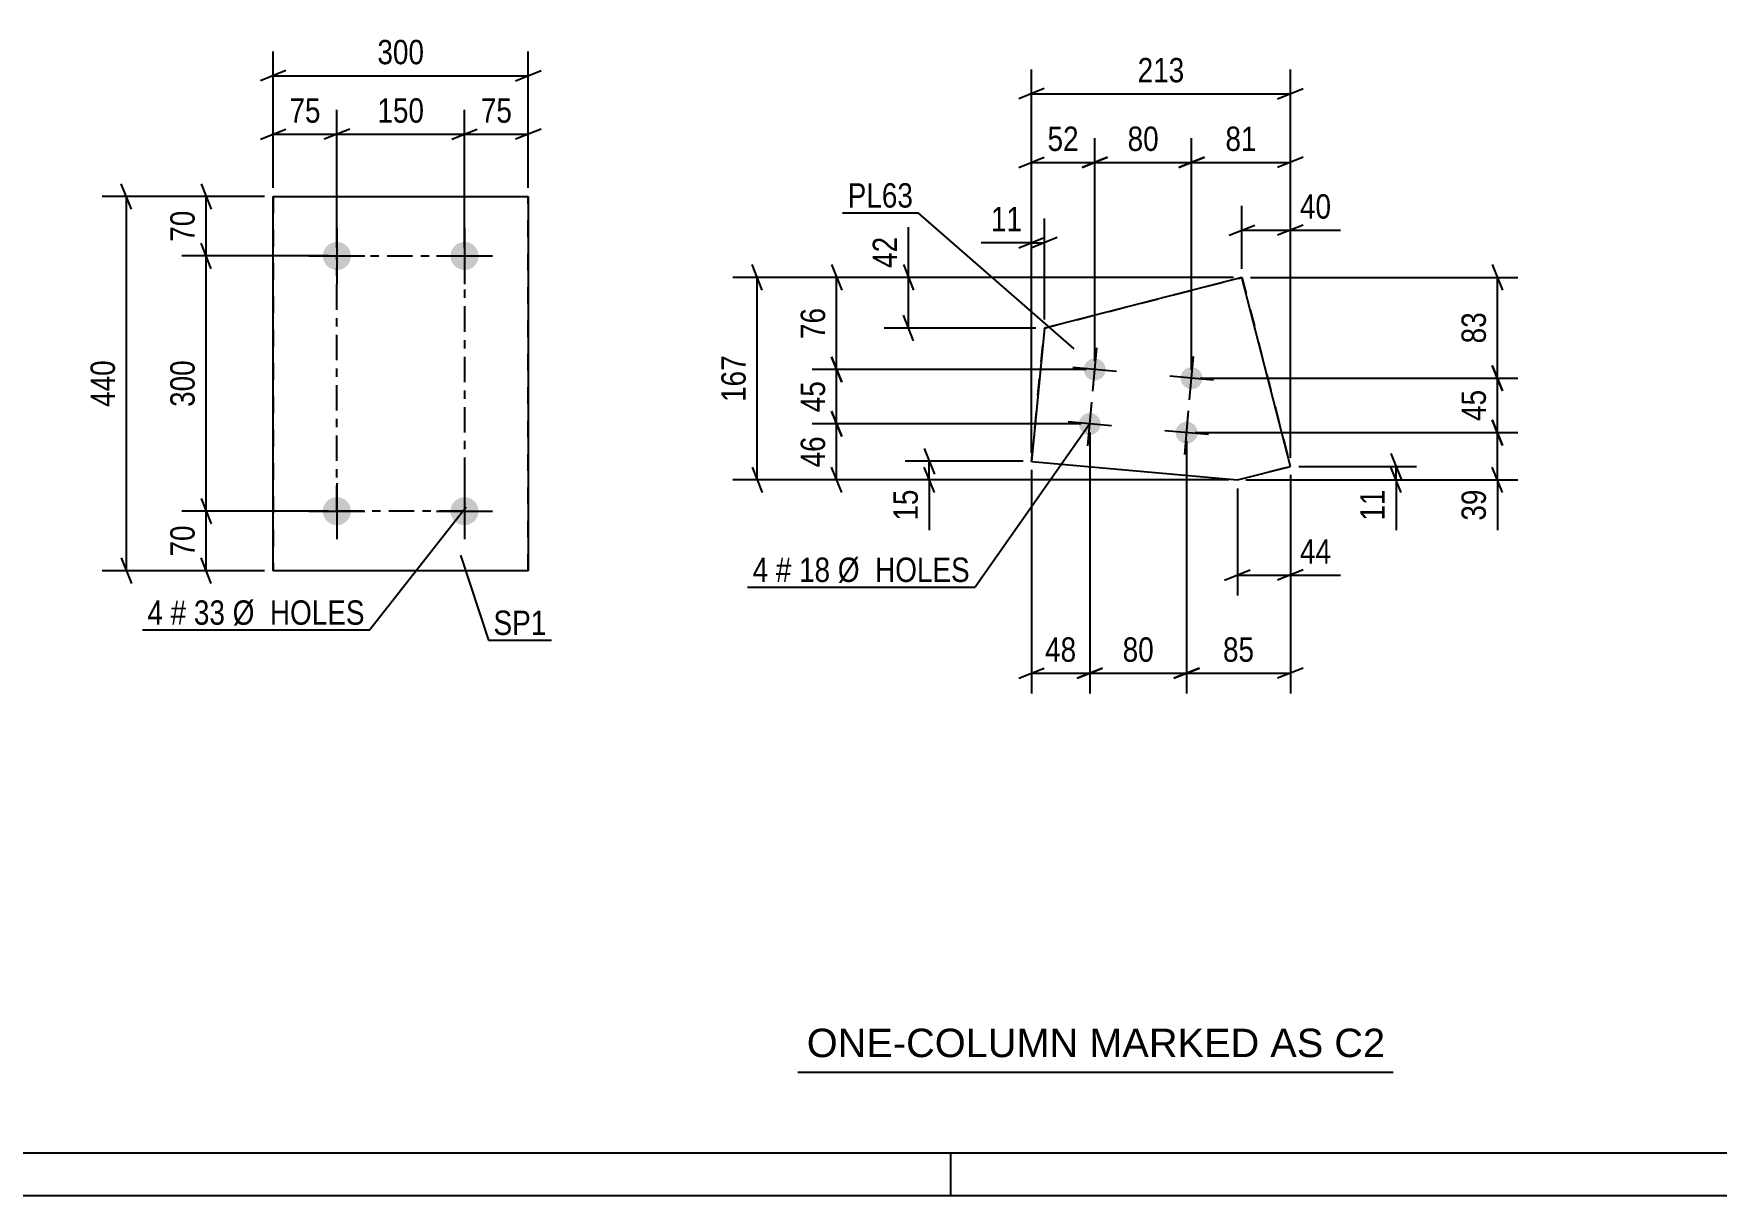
# Model space of a CAD drawing. Header units: millimetres. Extents: x 0 to 841, y 0 to 594.
# Drawn here: x 313.2 to 511, y 0 to 136.6 of the extents above; entities that cross this region are included whole.
import ezdxf

# ---------------------------------------------------------------- set-up
doc = ezdxf.new("R2010")
doc.units = ezdxf.units.MM
doc.linetypes.add('DXK_LINE_DOT2', pattern=[3.9198, 1.9599, -1.9599])
doc.linetypes.add('DXK_LINE_DOT3', pattern=[5.9187, 2.979, -0.9799, 0.9799, -0.9799])
doc.styles.add('Arial', font='arial.ttf', dxfattribs={"height": 0.2})
doc.styles.add('Arial Narrow', font='ARIALN.TTF', dxfattribs={"height": 0.2})

# ---------------------------------------------------------------- blocks, each defined once
blk = doc.blocks.new('Unknown-682121855-1161')
at = {"color": 5, "linetype": 'Continuous'}
for p, q in [((5, 5), (836, 5)), ((421, 0), (421, 5)), ((0, 0), (841, 0))]:
    blk.add_line(p, q, dxfattribs=at)
blk = doc.blocks.new('Part-682121855-3322 - 3306')
at = {"color": 2, "linetype": 'Continuous'}
for p, q in [((341.33, 73.43), (341.33, 117.43)), ((341.33, 117.43), (341.33, 117.43)), ((341.33, 117.43), (371.33, 117.43)), ((371.33, 117.43), (371.33, 73.43)), ((341.33, 73.43), (341.33, 73.43)), ((371.33, 73.43), (341.33, 73.43))]:
    blk.add_line(p, q, dxfattribs=at)
at = {"color": 7, "linetype": 'DXK_LINE_DOT2'}
for p, q in [((341.33, 117.43), (341.33, 73.43)), ((341.33, 117.43), (341.33, 117.43)), ((371.33, 73.43), (371.33, 117.43)), ((341.33, 73.43), (341.33, 73.43))]:
    blk.add_line(p, q, dxfattribs=at)
blk = doc.blocks.new('Bolt-682121855-3355 - 3306')
at = {"linetype": 'Continuous'}
for points in [[(348.83, 112.08, -1), (348.83, 108.78, -1)], [(363.83, 112.08, -1), (363.83, 108.78, -1)], [(348.83, 82.08, -1), (348.83, 78.78, -1)], [(363.83, 82.08, -1), (363.83, 78.78, -1)]]:
    blk.add_hatch(color=1, dxfattribs=at).paths.add_polyline_path(points)
at = {"color": 1, "linetype": 'Continuous'}
for p, q in [((348.83, 113.73), (348.83, 107.13)), ((363.83, 113.73), (363.83, 107.13)), ((345.53, 110.43), (352.13, 110.43)), ((360.53, 110.43), (367.13, 110.43)), ((348.83, 83.73), (348.83, 77.13)), ((363.83, 83.73), (363.83, 77.13)), ((345.53, 80.43), (352.13, 80.43)), ((360.53, 80.43), (367.13, 80.43))]:
    blk.add_line(p, q, dxfattribs=at)
blk = doc.blocks.new('Bolt-682121855-1573 - 1567')
at = {"linetype": 'Continuous'}
for points in [[(436.62, 97.09), (436.65, 97.36), (436.73, 97.61), (436.87, 97.85), (437.05, 98.05), (437.26, 98.2), (437.51, 98.31), (437.77, 98.37), (438.04, 98.37), (438.3, 98.31), (438.55, 98.2), (438.77, 98.05), (438.95, 97.85), (439.08, 97.61), (439.16, 97.36), (439.19, 97.09), (439.16, 96.82), (439.08, 96.57), (438.95, 96.33), (438.77, 96.13), (438.55, 95.98), (438.3, 95.87), (438.04, 95.81), (437.77, 95.81), (437.51, 95.87), (437.26, 95.98), (437.05, 96.13), (436.87, 96.33), (436.73, 96.57), (436.65, 96.82)], [(448, 96.06), (448.03, 96.33), (448.11, 96.59), (448.25, 96.82), (448.43, 97.02), (448.65, 97.18), (448.89, 97.29), (449.15, 97.34), (449.42, 97.34), (449.69, 97.29), (449.93, 97.18), (450.15, 97.02), (450.33, 96.82), (450.46, 96.59), (450.55, 96.33), (450.57, 96.06), (450.55, 95.8), (450.46, 95.54), (450.33, 95.31), (450.15, 95.11), (449.93, 94.95), (449.69, 94.84), (449.42, 94.79), (449.15, 94.79), (448.89, 94.84), (448.65, 94.95), (448.43, 95.11), (448.25, 95.31), (448.11, 95.54), (448.03, 95.8)], [(436.04, 90.69), (436.07, 90.96), (436.15, 91.21), (436.29, 91.44), (436.47, 91.64), (436.69, 91.8), (436.93, 91.91), (437.19, 91.97), (437.46, 91.97), (437.73, 91.91), (437.97, 91.8), (438.19, 91.64), (438.37, 91.44), (438.5, 91.21), (438.59, 90.96), (438.61, 90.69), (438.59, 90.42), (438.5, 90.16), (438.37, 89.93), (438.19, 89.73), (437.97, 89.57), (437.73, 89.46), (437.46, 89.41), (437.19, 89.41), (436.93, 89.46), (436.69, 89.57), (436.47, 89.73), (436.29, 89.93), (436.15, 90.16), (436.07, 90.42)], [(447.43, 89.66), (447.45, 89.93), (447.54, 90.18), (447.67, 90.42), (447.85, 90.62), (448.07, 90.78), (448.31, 90.88), (448.58, 90.94), (448.85, 90.94), (449.11, 90.88), (449.35, 90.78), (449.57, 90.62), (449.75, 90.42), (449.89, 90.18), (449.97, 89.93), (450, 89.66), (449.97, 89.39), (449.89, 89.14), (449.75, 88.91), (449.57, 88.71), (449.35, 88.55), (449.11, 88.44), (448.85, 88.38), (448.58, 88.38), (448.31, 88.44), (448.07, 88.55), (447.85, 88.71), (447.67, 88.91), (447.54, 89.14), (447.45, 89.39)]]:
    blk.add_hatch(color=1, dxfattribs=at).paths.add_polyline_path(points)
at = {"color": 1, "linetype": 'Continuous'}
for p, q in [((437.67, 94.53), (438.14, 99.65)), ((440.47, 96.86), (435.34, 97.32)), ((449.06, 93.5), (449.52, 98.63)), ((451.85, 95.83), (446.73, 96.3)), ((437.1, 88.13), (437.56, 93.25)), ((448.48, 87.1), (448.94, 92.22)), ((439.89, 90.46), (434.77, 90.92)), ((451.27, 89.43), (446.15, 89.89))]:
    blk.add_line(p, q, dxfattribs=at)
blk = doc.blocks.new('Part-682121855-1588 - 1567')
at = {"color": 2, "linetype": 'Continuous'}
for p, q in [((455.21, 107.91), (432, 101.96)), ((460.9, 85.7), (455.21, 107.91)), ((455.21, 107.91), (455.21, 107.91)), ((432, 101.96), (430.48, 86.28)), ((432, 101.96), (432, 101.96)), ((430.48, 86.28), (454.67, 84.11)), ((454.67, 84.11), (460.9, 85.7)), ((460.9, 85.7), (460.9, 85.7))]:
    blk.add_line(p, q, dxfattribs=at)
at = {"color": 7, "linetype": 'DXK_LINE_DOT2'}
for p, q in [((432, 101.96), (455.21, 107.91)), ((455.21, 107.91), (460.9, 85.7)), ((430.48, 86.28), (432, 101.96)), ((454.67, 84.11), (460.9, 85.7))]:
    blk.add_line(p, q, dxfattribs=at)
blk = doc.blocks.new('Rectangle-682121855-3440 - 3306')
at = {"color": 1, "linetype": 'DXK_LINE_DOT3'}
blk.add_lwpolyline([(348.83, 110.43), (363.83, 110.43), (363.83, 80.43), (348.83, 80.43), (348.83, 110.43)], close=True, dxfattribs=at)
blk = doc.blocks.new('StraightDimension-682121855-3357 - 3306')
at = {"color": 7, "linetype": 'Continuous'}
for p, q in [((363.83, 111.43), (363.83, 127.6)), ((371.33, 118.43), (371.33, 127.6)), ((362.33, 124.15), (365.33, 125.35)), ((363.83, 124.75), (371.33, 124.75)), ((372.83, 125.35), (369.83, 124.15))]:
    blk.add_line(p, q, dxfattribs=at)
at = {"color": 0}
blk.add_wipeout([(370.01, 125.5), (370.01, 129.7), (365.15, 129.7), (365.15, 125.5)], dxfattribs=at)
at = {"color": 3, "style": 'Arial Narrow'}
blk.add_text('75', height=2.863, dxfattribs=at).set_placement((365.75, 126.1))
blk = doc.blocks.new('StraightDimension-682121855-3377 - 3306')
at = {"color": 7, "linetype": 'Continuous'}
for p, q in [((348.83, 111.43), (348.83, 127.6)), ((363.83, 111.43), (363.83, 127.6)), ((350.33, 125.35), (347.33, 124.15)), ((348.83, 124.75), (363.83, 124.75)), ((362.33, 124.15), (365.33, 125.35))]:
    blk.add_line(p, q, dxfattribs=at)
at = {"color": 0}
blk.add_wipeout([(359.67, 125.5), (359.67, 129.7), (352.99, 129.7), (352.99, 125.5)], dxfattribs=at)
at = {"color": 3, "style": 'Arial Narrow'}
blk.add_text('150', height=2.863, dxfattribs=at).set_placement((353.59, 126.1))
blk = doc.blocks.new('StraightDimension-682121855-3367 - 3306')
at = {"color": 7, "linetype": 'Continuous'}
for p, q in [((341.33, 118.43), (341.33, 127.6)), ((348.83, 111.43), (348.83, 127.6)), ((339.83, 124.15), (342.83, 125.35)), ((341.33, 124.75), (348.83, 124.75)), ((350.33, 125.35), (347.33, 124.15))]:
    blk.add_line(p, q, dxfattribs=at)
at = {"color": 0}
blk.add_wipeout([(347.51, 125.5), (347.51, 129.7), (342.65, 129.7), (342.65, 125.5)], dxfattribs=at)
at = {"color": 3, "style": 'Arial Narrow'}
blk.add_text('75', height=2.863, dxfattribs=at).set_placement((343.25, 126.1))
blk = doc.blocks.new('StraightDimension-682121855-3388 - 3306')
at = {"color": 7, "linetype": 'Continuous'}
for p, q in [((341.33, 118.43), (341.33, 134.47)), ((371.33, 118.43), (371.33, 134.47)), ((342.83, 132.22), (339.83, 131.02)), ((341.33, 131.62), (371.33, 131.62)), ((369.83, 131.02), (372.83, 132.22))]:
    blk.add_line(p, q, dxfattribs=at)
at = {"color": 0}
blk.add_wipeout([(359.67, 132.37), (359.67, 136.57), (352.99, 136.57), (352.99, 132.37)], dxfattribs=at)
at = {"color": 3, "style": 'Arial Narrow'}
blk.add_text('300', height=2.863, dxfattribs=at).set_placement((353.59, 132.97))
blk = doc.blocks.new('StraightDimension-682121855-3399 - 3306')
at = {"color": 7, "linetype": 'Continuous'}
for p, q in [((324.69, 115.93), (323.49, 118.93)), ((340.33, 117.43), (321.24, 117.43)), ((324.09, 73.43), (324.09, 117.43)), ((340.33, 73.43), (321.24, 73.43)), ((323.49, 74.93), (324.69, 71.93))]:
    blk.add_line(p, q, dxfattribs=at)
at = {"color": 0}
blk.add_wipeout([(323.34, 98.77), (319.14, 98.77), (319.14, 92.09), (323.34, 92.09)], dxfattribs=at)
at = {"color": 3, "style": 'Arial Narrow'}
blk.add_text('440', height=2.863, rotation=90.0002, dxfattribs=at).set_placement((322.74, 92.69))
blk = doc.blocks.new('StraightDimension-682121855-3410 - 3306')
at = {"color": 7, "linetype": 'Continuous'}
for p, q in [((332.86, 118.93), (334.06, 115.93)), ((340.33, 117.43), (330.61, 117.43)), ((333.46, 110.43), (333.46, 117.43)), ((334.06, 108.93), (332.86, 111.93)), ((347.83, 110.43), (330.61, 110.43))]:
    blk.add_line(p, q, dxfattribs=at)
at = {"color": 0}
blk.add_wipeout([(332.71, 116.36), (328.51, 116.36), (328.51, 111.5), (332.71, 111.5)], dxfattribs=at)
at = {"color": 3, "style": 'Arial Narrow'}
blk.add_text('70', height=2.863, rotation=90.0002, dxfattribs=at).set_placement((332.11, 112.1))
blk = doc.blocks.new('StraightDimension-682121855-3420 - 3306')
at = {"color": 7, "linetype": 'Continuous'}
for p, q in [((334.06, 108.93), (332.86, 111.93)), ((347.83, 110.43), (330.61, 110.43)), ((333.46, 80.43), (333.46, 110.43)), ((332.86, 81.93), (334.06, 78.93)), ((347.83, 80.43), (330.61, 80.43))]:
    blk.add_line(p, q, dxfattribs=at)
at = {"color": 0}
blk.add_wipeout([(332.71, 98.77), (328.51, 98.77), (328.51, 92.09), (332.71, 92.09)], dxfattribs=at)
at = {"color": 3, "style": 'Arial Narrow'}
blk.add_text('300', height=2.863, rotation=90.0002, dxfattribs=at).set_placement((332.11, 92.69))
blk = doc.blocks.new('StraightDimension-682121855-3430 - 3306')
at = {"color": 7, "linetype": 'Continuous'}
for p, q in [((332.86, 81.93), (334.06, 78.93)), ((347.83, 80.43), (330.61, 80.43)), ((333.46, 73.43), (333.46, 80.43)), ((340.33, 73.43), (330.61, 73.43)), ((334.06, 71.93), (332.86, 74.93))]:
    blk.add_line(p, q, dxfattribs=at)
at = {"color": 0}
blk.add_wipeout([(332.71, 79.36), (328.51, 79.36), (328.51, 74.5), (332.71, 74.5)], dxfattribs=at)
at = {"color": 3, "style": 'Arial Narrow'}
blk.add_text('70', height=2.863, rotation=90.0002, dxfattribs=at).set_placement((332.11, 75.1))
blk = doc.blocks.new('StraightDimension-682121855-1693 - 1567')
at = {"color": 7, "linetype": 'Continuous'}
for p, q in [((454.67, 83.11), (454.67, 70.52)), ((460.9, 84.7), (460.9, 70.52)), ((453.17, 72.32), (456.17, 73.52)), ((462.4, 73.52), (459.4, 72.32)), ((454.67, 72.92), (460.9, 72.92))]:
    blk.add_line(p, q, dxfattribs=at)
at = {"color": 0}
blk.add_wipeout([(466.28, 73.67), (466.28, 77.87), (461.43, 77.87), (461.43, 73.67)], dxfattribs=at)
at = {"color": 7, "linetype": 'Continuous'}
blk.add_line((460.9, 72.92), (466.81, 72.92), dxfattribs=at)
blk.add_line((460.9, 72.92), (466.81, 72.92), dxfattribs=at)
at = {"color": 3, "style": 'Arial Narrow'}
blk.add_text('44', height=2.863, dxfattribs=at).set_placement((462.03, 74.27))
blk = doc.blocks.new('StraightDimension-682121855-38324 - 1567')
at = {"color": 7, "linetype": 'Continuous'}
for p, q in [((406.96, 92.19), (408.16, 89.19)), ((436.33, 90.69), (404.71, 90.69)), ((407.56, 84.11), (407.56, 90.69)), ((408.16, 82.61), (406.96, 85.61)), ((453.67, 84.11), (404.71, 84.11))]:
    blk.add_line(p, q, dxfattribs=at)
at = {"color": 0}
blk.add_wipeout([(406.81, 89.82), (402.61, 89.82), (402.61, 84.97), (406.81, 84.97)], dxfattribs=at)
at = {"color": 3, "style": 'Arial Narrow'}
blk.add_text('46', height=2.863, rotation=90.0002, dxfattribs=at).set_placement((406.21, 85.57))
blk = doc.blocks.new('StraightDimension-682121855-1653 - 1567')
at = {"color": 7, "linetype": 'Continuous'}
for p, q in [((430.48, 87.28), (430.48, 132.35)), ((460.9, 86.7), (460.9, 132.35)), ((431.98, 130.1), (428.98, 128.9)), ((430.48, 129.5), (460.9, 129.5)), ((459.4, 128.9), (462.4, 130.1))]:
    blk.add_line(p, q, dxfattribs=at)
at = {"color": 0}
blk.add_wipeout([(449.03, 130.25), (449.03, 134.45), (442.35, 134.45), (442.35, 130.25)], dxfattribs=at)
at = {"color": 3, "style": 'Arial Narrow'}
blk.add_text('213', height=2.863, dxfattribs=at).set_placement((442.95, 130.85))
blk = doc.blocks.new('StraightDimension-682121855-37810 - 1567')
at = {"color": 7, "linetype": 'Continuous'}
for p, q in [((484.63, 91.16), (485.83, 88.16)), ((449.71, 89.66), (487.63, 89.66)), ((485.23, 84.11), (485.23, 89.66)), ((485.83, 82.61), (484.63, 85.61)), ((455.67, 84.11), (487.63, 84.11))]:
    blk.add_line(p, q, dxfattribs=at)
at = {"color": 0}
blk.add_wipeout([(484.48, 83.58), (480.28, 83.58), (480.28, 78.72), (484.48, 78.72)], dxfattribs=at)
at = {"color": 7, "linetype": 'Continuous'}
blk.add_line((485.23, 84.11), (485.23, 78.2), dxfattribs=at)
blk.add_line((485.23, 84.11), (485.23, 78.2), dxfattribs=at)
at = {"color": 3, "style": 'Arial Narrow'}
blk.add_text('39', height=2.863, rotation=90.0002, dxfattribs=at).set_placement((483.88, 79.32))
blk = doc.blocks.new('StraightDimension-682121855-37746 - 1567')
at = {"color": 7, "linetype": 'Continuous'}
for p, q in [((448.71, 88.66), (448.71, 58.98)), ((460.9, 84.7), (460.9, 58.98)), ((447.21, 60.78), (450.21, 61.98)), ((448.71, 61.38), (460.9, 61.38)), ((462.4, 61.98), (459.4, 60.78))]:
    blk.add_line(p, q, dxfattribs=at)
at = {"color": 0}
blk.add_wipeout([(457.23, 62.13), (457.23, 66.33), (452.38, 66.33), (452.38, 62.13)], dxfattribs=at)
at = {"color": 3, "style": 'Arial Narrow'}
blk.add_text('85', height=2.863, dxfattribs=at).set_placement((452.98, 62.73))
blk = doc.blocks.new('StraightDimension-682121855-1702 - 1567')
at = {"color": 7, "linetype": 'Continuous'}
for p, q in [((415.42, 109.41), (416.62, 106.41)), ((454.21, 107.91), (413.17, 107.91)), ((416.02, 101.96), (416.02, 107.91)), ((416.62, 100.46), (415.42, 103.46)), ((431, 101.96), (413.17, 101.96))]:
    blk.add_line(p, q, dxfattribs=at)
at = {"color": 0}
blk.add_wipeout([(415.27, 113.29), (411.07, 113.29), (411.07, 108.43), (415.27, 108.43)], dxfattribs=at)
at = {"color": 7, "linetype": 'Continuous'}
blk.add_line((416.02, 107.91), (416.02, 113.82), dxfattribs=at)
blk.add_line((416.02, 107.91), (416.02, 113.82), dxfattribs=at)
at = {"color": 3, "style": 'Arial Narrow'}
blk.add_text('42', height=2.863, rotation=90.0002, dxfattribs=at).set_placement((414.67, 109.03))
blk = doc.blocks.new('StraightDimension-682121855-1590 - 1567')
at = {"color": 7, "linetype": 'Continuous'}
for p, q in [((472.72, 87.2), (473.92, 84.2)), ((461.9, 85.7), (475.72, 85.7)), ((473.92, 82.61), (472.72, 85.61)), ((473.32, 84.11), (473.32, 85.7)), ((455.67, 84.11), (475.72, 84.11))]:
    blk.add_line(p, q, dxfattribs=at)
at = {"color": 0}
blk.add_wipeout([(472.57, 83.58), (468.37, 83.58), (468.37, 78.72), (472.57, 78.72)], dxfattribs=at)
at = {"color": 7, "linetype": 'Continuous'}
blk.add_line((473.32, 84.11), (473.32, 78.2), dxfattribs=at)
blk.add_line((473.32, 84.11), (473.32, 78.2), dxfattribs=at)
at = {"color": 3, "style": 'Arial Narrow'}
blk.add_text('11', height=2.863, rotation=90.0002, dxfattribs=at).set_placement((471.97, 79.32))
blk = doc.blocks.new('StraightDimension-682121855-11861 - 1567')
at = {"color": 7, "linetype": 'Continuous'}
for p, q in [((455.21, 108.91), (455.21, 116.32)), ((460.9, 86.7), (460.9, 116.32)), ((453.71, 112.87), (456.71, 114.07)), ((455.21, 113.47), (460.9, 113.47)), ((462.4, 114.07), (459.4, 112.87))]:
    blk.add_line(p, q, dxfattribs=at)
at = {"color": 0}
blk.add_wipeout([(466.28, 114.22), (466.28, 118.42), (461.43, 118.42), (461.43, 114.22)], dxfattribs=at)
at = {"color": 7, "linetype": 'Continuous'}
blk.add_line((460.9, 113.47), (466.81, 113.47), dxfattribs=at)
blk.add_line((460.9, 113.47), (466.81, 113.47), dxfattribs=at)
at = {"color": 3, "style": 'Arial Narrow'}
blk.add_text('40', height=2.863, dxfattribs=at).set_placement((462.03, 114.82))
blk = doc.blocks.new('StraightDimension-682121855-11863 - 1567')
at = {"color": 7, "linetype": 'Continuous'}
for p, q in [((430.48, 87.28), (430.48, 114.84)), ((432, 102.96), (432, 114.84)), ((428.98, 111.39), (431.98, 112.59)), ((430.48, 111.99), (432, 111.99)), ((433.5, 112.59), (430.5, 111.39))]:
    blk.add_line(p, q, dxfattribs=at)
at = {"color": 0}
blk.add_wipeout([(429.95, 112.74), (429.95, 116.94), (425.1, 116.94), (425.1, 112.74)], dxfattribs=at)
at = {"color": 7, "linetype": 'Continuous'}
blk.add_line((430.48, 111.99), (424.57, 111.99), dxfattribs=at)
blk.add_line((430.48, 111.99), (424.57, 111.99), dxfattribs=at)
at = {"color": 3, "style": 'Arial Narrow'}
blk.add_text('11', height=2.863, dxfattribs=at).set_placement((425.7, 113.34))
blk = doc.blocks.new('StraightDimension-682121855-37747 - 1567')
at = {"color": 7, "linetype": 'Continuous'}
for p, q in [((437.33, 89.69), (437.33, 58.98)), ((448.71, 88.66), (448.71, 58.98)), ((435.83, 60.78), (438.83, 61.98)), ((437.33, 61.38), (448.71, 61.38)), ((450.21, 61.98), (447.21, 60.78))]:
    blk.add_line(p, q, dxfattribs=at)
at = {"color": 0}
blk.add_wipeout([(445.45, 62.13), (445.45, 66.33), (440.59, 66.33), (440.59, 62.13)], dxfattribs=at)
at = {"color": 3, "style": 'Arial Narrow'}
blk.add_text('80', height=2.863, dxfattribs=at).set_placement((441.19, 62.73))
blk = doc.blocks.new('StraightDimension-682121855-37748 - 1567')
at = {"color": 7, "linetype": 'Continuous'}
for p, q in [((437.33, 89.69), (437.33, 58.98)), ((430.48, 85.28), (430.48, 58.98)), ((428.98, 60.78), (431.98, 61.98)), ((430.48, 61.38), (437.33, 61.38)), ((438.83, 61.98), (435.83, 60.78))]:
    blk.add_line(p, q, dxfattribs=at)
at = {"color": 0}
blk.add_wipeout([(436.33, 62.13), (436.33, 66.33), (431.47, 66.33), (431.47, 62.13)], dxfattribs=at)
at = {"color": 3, "style": 'Arial Narrow'}
blk.add_text('48', height=2.863, dxfattribs=at).set_placement((432.07, 62.73))
blk = doc.blocks.new('StraightDimension-682121855-38358 - 1567')
at = {"color": 7, "linetype": 'Continuous'}
for p, q in [((398.83, 106.41), (397.63, 109.41)), ((454.21, 107.91), (395.38, 107.91)), ((398.23, 84.11), (398.23, 107.91)), ((397.63, 85.61), (398.83, 82.61)), ((453.67, 84.11), (395.38, 84.11))]:
    blk.add_line(p, q, dxfattribs=at)
at = {"color": 0}
blk.add_wipeout([(397.48, 99.35), (393.28, 99.35), (393.28, 92.67), (397.48, 92.67)], dxfattribs=at)
at = {"color": 3, "style": 'Arial Narrow'}
blk.add_text('167', height=2.863, rotation=90.0002, dxfattribs=at).set_placement((396.88, 93.27))
blk = doc.blocks.new('StraightDimension-682121855-37808 - 1567')
at = {"color": 7, "linetype": 'Continuous'}
for p, q in [((484.63, 109.41), (485.83, 106.41)), ((456.21, 107.91), (487.63, 107.91)), ((485.23, 96.06), (485.23, 107.91)), ((485.83, 94.56), (484.63, 97.56)), ((450.29, 96.06), (487.63, 96.06))]:
    blk.add_line(p, q, dxfattribs=at)
at = {"color": 0}
blk.add_wipeout([(484.48, 104.42), (480.28, 104.42), (480.28, 99.56), (484.48, 99.56)], dxfattribs=at)
at = {"color": 3, "style": 'Arial Narrow'}
blk.add_text('83', height=2.863, rotation=90.0002, dxfattribs=at).set_placement((483.88, 100.16))
blk = doc.blocks.new('StraightDimension-682121855-37809 - 1567')
at = {"color": 7, "linetype": 'Continuous'}
for p, q in [((484.63, 97.56), (485.83, 94.56)), ((450.29, 96.06), (487.63, 96.06)), ((485.23, 89.66), (485.23, 96.06)), ((485.83, 88.16), (484.63, 91.16)), ((449.71, 89.66), (487.63, 89.66))]:
    blk.add_line(p, q, dxfattribs=at)
at = {"color": 0}
blk.add_wipeout([(484.48, 95.29), (480.28, 95.29), (480.28, 90.44), (484.48, 90.44)], dxfattribs=at)
at = {"color": 3, "style": 'Arial Narrow'}
blk.add_text('45', height=2.863, rotation=90.0002, dxfattribs=at).set_placement((483.88, 91.04))
blk = doc.blocks.new('StraightDimension-682121855-37896 - 1567')
at = {"color": 7, "linetype": 'Continuous'}
for p, q in [((449.29, 97.06), (449.29, 124.28)), ((460.9, 86.7), (460.9, 124.28)), ((447.79, 120.83), (450.79, 122.03)), ((449.29, 121.43), (460.9, 121.43)), ((462.4, 122.03), (459.4, 120.83))]:
    blk.add_line(p, q, dxfattribs=at)
at = {"color": 0}
blk.add_wipeout([(457.52, 122.18), (457.52, 126.38), (452.67, 126.38), (452.67, 122.18)], dxfattribs=at)
at = {"color": 3, "style": 'Arial Narrow'}
blk.add_text('81', height=2.863, dxfattribs=at).set_placement((453.27, 122.78))
blk = doc.blocks.new('StraightDimension-682121855-37897 - 1567')
at = {"color": 7, "linetype": 'Continuous'}
for p, q in [((437.91, 98.09), (437.91, 124.28)), ((449.29, 97.06), (449.29, 124.28)), ((436.41, 120.83), (439.41, 122.03)), ((437.91, 121.43), (449.29, 121.43)), ((450.79, 122.03), (447.79, 120.83))]:
    blk.add_line(p, q, dxfattribs=at)
at = {"color": 0}
blk.add_wipeout([(446.03, 122.18), (446.03, 126.38), (441.17, 126.38), (441.17, 122.18)], dxfattribs=at)
at = {"color": 3, "style": 'Arial Narrow'}
blk.add_text('80', height=2.863, dxfattribs=at).set_placement((441.77, 122.78))
blk = doc.blocks.new('StraightDimension-682121855-37898 - 1567')
at = {"color": 7, "linetype": 'Continuous'}
for p, q in [((430.48, 87.28), (430.48, 124.28)), ((437.91, 98.09), (437.91, 124.28)), ((428.98, 120.83), (431.98, 122.03)), ((430.48, 121.43), (437.91, 121.43)), ((439.41, 122.03), (436.41, 120.83))]:
    blk.add_line(p, q, dxfattribs=at)
at = {"color": 0}
blk.add_wipeout([(436.62, 122.18), (436.62, 126.38), (431.76, 126.38), (431.76, 122.18)], dxfattribs=at)
at = {"color": 3, "style": 'Arial Narrow'}
blk.add_text('52', height=2.863, dxfattribs=at).set_placement((432.36, 122.78))
blk = doc.blocks.new('StraightDimension-682121855-38293 - 1567')
at = {"color": 7, "linetype": 'Continuous'}
for p, q in [((417.86, 87.8), (419.06, 84.8)), ((429.48, 86.3), (415.61, 86.3)), ((419.06, 82.61), (417.86, 85.61)), ((418.46, 84.11), (418.46, 86.3)), ((453.67, 84.11), (415.61, 84.11))]:
    blk.add_line(p, q, dxfattribs=at)
at = {"color": 0}
blk.add_wipeout([(417.71, 83.58), (413.51, 83.58), (413.51, 78.72), (417.71, 78.72)], dxfattribs=at)
at = {"color": 7, "linetype": 'Continuous'}
blk.add_line((418.46, 84.11), (418.46, 78.2), dxfattribs=at)
blk.add_line((418.46, 84.11), (418.46, 78.2), dxfattribs=at)
at = {"color": 3, "style": 'Arial Narrow'}
blk.add_text('15', height=2.863, rotation=90.0002, dxfattribs=at).set_placement((417.11, 79.32))
blk = doc.blocks.new('StraightDimension-682121855-38322 - 1567')
at = {"color": 7, "linetype": 'Continuous'}
for p, q in [((406.96, 109.41), (408.16, 106.41)), ((454.21, 107.91), (404.71, 107.91)), ((407.56, 97.09), (407.56, 107.91)), ((436.91, 97.09), (404.71, 97.09)), ((408.16, 95.59), (406.96, 98.59))]:
    blk.add_line(p, q, dxfattribs=at)
at = {"color": 0}
blk.add_wipeout([(406.81, 104.93), (402.61, 104.93), (402.61, 100.07), (406.81, 100.07)], dxfattribs=at)
at = {"color": 3, "style": 'Arial Narrow'}
blk.add_text('76', height=2.863, rotation=90.0002, dxfattribs=at).set_placement((406.21, 100.67))
blk = doc.blocks.new('StraightDimension-682121855-38323 - 1567')
at = {"color": 7, "linetype": 'Continuous'}
for p, q in [((436.91, 97.09), (404.71, 97.09)), ((406.96, 98.59), (408.16, 95.59)), ((407.56, 90.69), (407.56, 97.09)), ((408.16, 89.19), (406.96, 92.19)), ((436.33, 90.69), (404.71, 90.69))]:
    blk.add_line(p, q, dxfattribs=at)
at = {"color": 0}
blk.add_wipeout([(406.81, 96.32), (402.61, 96.32), (402.61, 91.46), (406.81, 91.46)], dxfattribs=at)
at = {"color": 3, "style": 'Arial Narrow'}
blk.add_text('45', height=2.863, rotation=90.0002, dxfattribs=at).set_placement((406.21, 92.06))
blk = doc.blocks.new('Unknown-682121855-38623')
at = {"color": 7, "linetype": 'Continuous'}
blk.add_line((403, 14.5), (473, 14.5), dxfattribs=at)
at = {"color": 7, "style": 'Arial'}
blk.add_text('ONE-COLUMN MARKED AS C2', height=3.3428, dxfattribs=at).set_placement((404.06, 16.25))
blk = doc.blocks.new('Mark-682121855-3318 - 3306')
at = {"color": 0}
blk.add_wipeout([(373.45, 65.88), (373.45, 68.88), (367.24, 68.88), (367.24, 65.88)], dxfattribs=at)
blk.add_wipeout([(373.45, 65.88), (373.45, 68.88), (367.24, 68.88), (367.24, 65.88)], dxfattribs=at)
at = {"color": 30, "linetype": 'Continuous'}
for p, q in [((363.35, 75.25), (366.64, 65.28)), ((366.64, 65.28), (374.05, 65.28))]:
    blk.add_line(p, q, dxfattribs=at)
at = {"color": 3, "style": 'Arial Narrow'}
blk.add_text('SP1', height=2.863, dxfattribs=at).set_placement((367.24, 65.88))
blk = doc.blocks.new('Mark-682121855-3351 - 3306')
at = {"color": 0}
blk.add_wipeout([(328.39, 67.08), (328.39, 70.08), (326.56, 70.08), (326.56, 67.08)], dxfattribs=at)
blk.add_wipeout([(328.39, 67.08), (328.39, 70.08), (326.56, 70.08), (326.56, 67.08)], dxfattribs=at)
at = {"color": 3, "style": 'Arial Narrow'}
blk.add_text('4', height=2.86, dxfattribs=at).set_placement((326.56, 67.08))
at = {"color": 0}
blk.add_wipeout([(331.12, 67.08), (331.12, 70.08), (329.29, 70.08), (329.29, 67.08)], dxfattribs=at)
blk.add_wipeout([(331.12, 67.08), (331.12, 70.08), (329.29, 70.08), (329.29, 67.08)], dxfattribs=at)
blk.add_wipeout([(335.68, 67.08), (335.68, 70.08), (332.02, 70.08), (332.02, 67.08)], dxfattribs=at)
blk.add_wipeout([(335.68, 67.08), (335.68, 70.08), (332.02, 70.08), (332.02, 67.08)], dxfattribs=at)
at = {"color": 3, "style": 'Arial Narrow'}
for s, height, p in [('#', 2.86, (329.29, 67.08)), ('33', 2.863, (332.02, 67.08))]:
    blk.add_text(s, height=height, dxfattribs=at).set_placement(p)
at = {"color": 0}
blk.add_wipeout([(352.1, 67.08), (352.1, 70.08), (336.58, 70.08), (336.58, 67.08)], dxfattribs=at)
blk.add_wipeout([(352.1, 67.08), (352.1, 70.08), (336.58, 70.08), (336.58, 67.08)], dxfattribs=at)
at = {"color": 7, "linetype": 'Continuous'}
for p in [(364.01, 80.89), (325.96, 66.48)]:
    blk.add_line(p, (352.7, 66.48), dxfattribs=at)
at = {"color": 3, "style": 'Arial Narrow'}
blk.add_text('Ø  HOLES', height=2.863, dxfattribs=at).set_placement((336.58, 67.08))
blk = doc.blocks.new('Mark-682121855-1569 - 1567')
at = {"color": 0}
blk.add_wipeout([(399.52, 72.11), (399.52, 75.11), (397.7, 75.11), (397.7, 72.11)], dxfattribs=at)
blk.add_wipeout([(399.52, 72.11), (399.52, 75.11), (397.7, 75.11), (397.7, 72.11)], dxfattribs=at)
at = {"color": 3, "style": 'Arial Narrow'}
blk.add_text('4', height=2.86, dxfattribs=at).set_placement((397.7, 72.11))
at = {"color": 0}
blk.add_wipeout([(402.25, 72.11), (402.25, 75.11), (400.42, 75.11), (400.42, 72.11)], dxfattribs=at)
blk.add_wipeout([(402.25, 72.11), (402.25, 75.11), (400.42, 75.11), (400.42, 72.11)], dxfattribs=at)
blk.add_wipeout([(406.81, 72.11), (406.81, 75.11), (403.15, 75.11), (403.15, 72.11)], dxfattribs=at)
blk.add_wipeout([(406.81, 72.11), (406.81, 75.11), (403.15, 75.11), (403.15, 72.11)], dxfattribs=at)
at = {"color": 3, "style": 'Arial Narrow'}
for s, height, p in [('#', 2.86, (400.42, 72.11)), ('18', 2.863, (403.15, 72.11))]:
    blk.add_text(s, height=height, dxfattribs=at).set_placement(p)
at = {"color": 0}
blk.add_wipeout([(423.24, 72.11), (423.24, 75.11), (407.71, 75.11), (407.71, 72.11)], dxfattribs=at)
blk.add_wipeout([(423.24, 72.11), (423.24, 75.11), (407.71, 75.11), (407.71, 72.11)], dxfattribs=at)
at = {"color": 7, "linetype": 'Continuous'}
for p in [(437.33, 90.69), (397.1, 71.51)]:
    blk.add_line(p, (423.84, 71.51), dxfattribs=at)
at = {"color": 3, "style": 'Arial Narrow'}
blk.add_text('Ø  HOLES', height=2.863, dxfattribs=at).set_placement((407.71, 72.11))
blk = doc.blocks.new('Mark-682121855-1584 - 1567')
at = {"color": 0}
blk.add_wipeout([(416.55, 116.12), (416.55, 119.12), (408.87, 119.12), (408.87, 116.12)], dxfattribs=at)
blk.add_wipeout([(416.55, 116.12), (416.55, 119.12), (408.87, 119.12), (408.87, 116.12)], dxfattribs=at)
at = {"color": 30, "linetype": 'Continuous'}
for p in [(408.27, 115.52), (435.48, 99.5)]:
    blk.add_line(p, (417.15, 115.52), dxfattribs=at)
at = {"color": 3, "style": 'Arial Narrow'}
blk.add_text('PL63', height=2.863, dxfattribs=at).set_placement((408.87, 116.12))

msp = doc.modelspace()

# ---------------------------------------------------------------- block references
for name in ['Unknown-682121855-1161', 'Part-682121855-3322 - 3306', 'Bolt-682121855-3355 - 3306', 'Rectangle-682121855-3440 - 3306', 'Part-682121855-1588 - 1567', 'Bolt-682121855-1573 - 1567', 'Unknown-682121855-38623']:
    msp.add_blockref(name, (0, 0))

# ---------------------------------------------------------------- next in the draw order: block references
for name in ['StraightDimension-682121855-3357 - 3306', 'StraightDimension-682121855-1693 - 1567', 'Mark-682121855-3318 - 3306']:
    msp.add_blockref(name, (0, 0))

# ---------------------------------------------------------------- next in the draw order: block references
for name in ['StraightDimension-682121855-3377 - 3306', 'StraightDimension-682121855-38324 - 1567']:
    msp.add_blockref(name, (0, 0))

# ---------------------------------------------------------------- next in the draw order: block references
for name in ['StraightDimension-682121855-1653 - 1567', 'StraightDimension-682121855-3367 - 3306']:
    msp.add_blockref(name, (0, 0))

# ---------------------------------------------------------------- next in the draw order: block references
for name in ['StraightDimension-682121855-3388 - 3306', 'StraightDimension-682121855-1702 - 1567', 'StraightDimension-682121855-37810 - 1567']:
    msp.add_blockref(name, (0, 0))

# ---------------------------------------------------------------- next in the draw order: block references
for name in ['StraightDimension-682121855-3399 - 3306', 'StraightDimension-682121855-11863 - 1567', 'StraightDimension-682121855-37746 - 1567']:
    msp.add_blockref(name, (0, 0))

# ---------------------------------------------------------------- next in the draw order: block references
for name in ['StraightDimension-682121855-3410 - 3306', 'StraightDimension-682121855-37747 - 1567', 'StraightDimension-682121855-1590 - 1567']:
    msp.add_blockref(name, (0, 0))

# ---------------------------------------------------------------- next in the draw order: block references
for name in ['StraightDimension-682121855-11861 - 1567', 'StraightDimension-682121855-3420 - 3306', 'StraightDimension-682121855-37748 - 1567']:
    msp.add_blockref(name, (0, 0))

# ---------------------------------------------------------------- next in the draw order: block references
for name in ['StraightDimension-682121855-38358 - 1567', 'StraightDimension-682121855-3430 - 3306']:
    msp.add_blockref(name, (0, 0))

# ---------------------------------------------------------------- next in the draw order: block references
for name in ['StraightDimension-682121855-37808 - 1567', 'Mark-682121855-3351 - 3306']:
    msp.add_blockref(name, (0, 0))

# ---------------------------------------------------------------- next in the draw order: block references
msp.add_blockref('StraightDimension-682121855-37809 - 1567', (0, 0))

# ---------------------------------------------------------------- next in the draw order: block references
msp.add_blockref('StraightDimension-682121855-37896 - 1567', (0, 0))

# ---------------------------------------------------------------- next in the draw order: block references
msp.add_blockref('StraightDimension-682121855-37897 - 1567', (0, 0))

# ---------------------------------------------------------------- next in the draw order: block references
msp.add_blockref('StraightDimension-682121855-37898 - 1567', (0, 0))

# ---------------------------------------------------------------- next in the draw order: block references
for name in ['StraightDimension-682121855-38322 - 1567', 'StraightDimension-682121855-38293 - 1567']:
    msp.add_blockref(name, (0, 0))

# ---------------------------------------------------------------- next in the draw order: block references
msp.add_blockref('StraightDimension-682121855-38323 - 1567', (0, 0))

# ---------------------------------------------------------------- next in the draw order: block references
for name in ['Mark-682121855-1584 - 1567', 'Mark-682121855-1569 - 1567']:
    msp.add_blockref(name, (0, 0))

doc.saveas('drawing.dxf')
